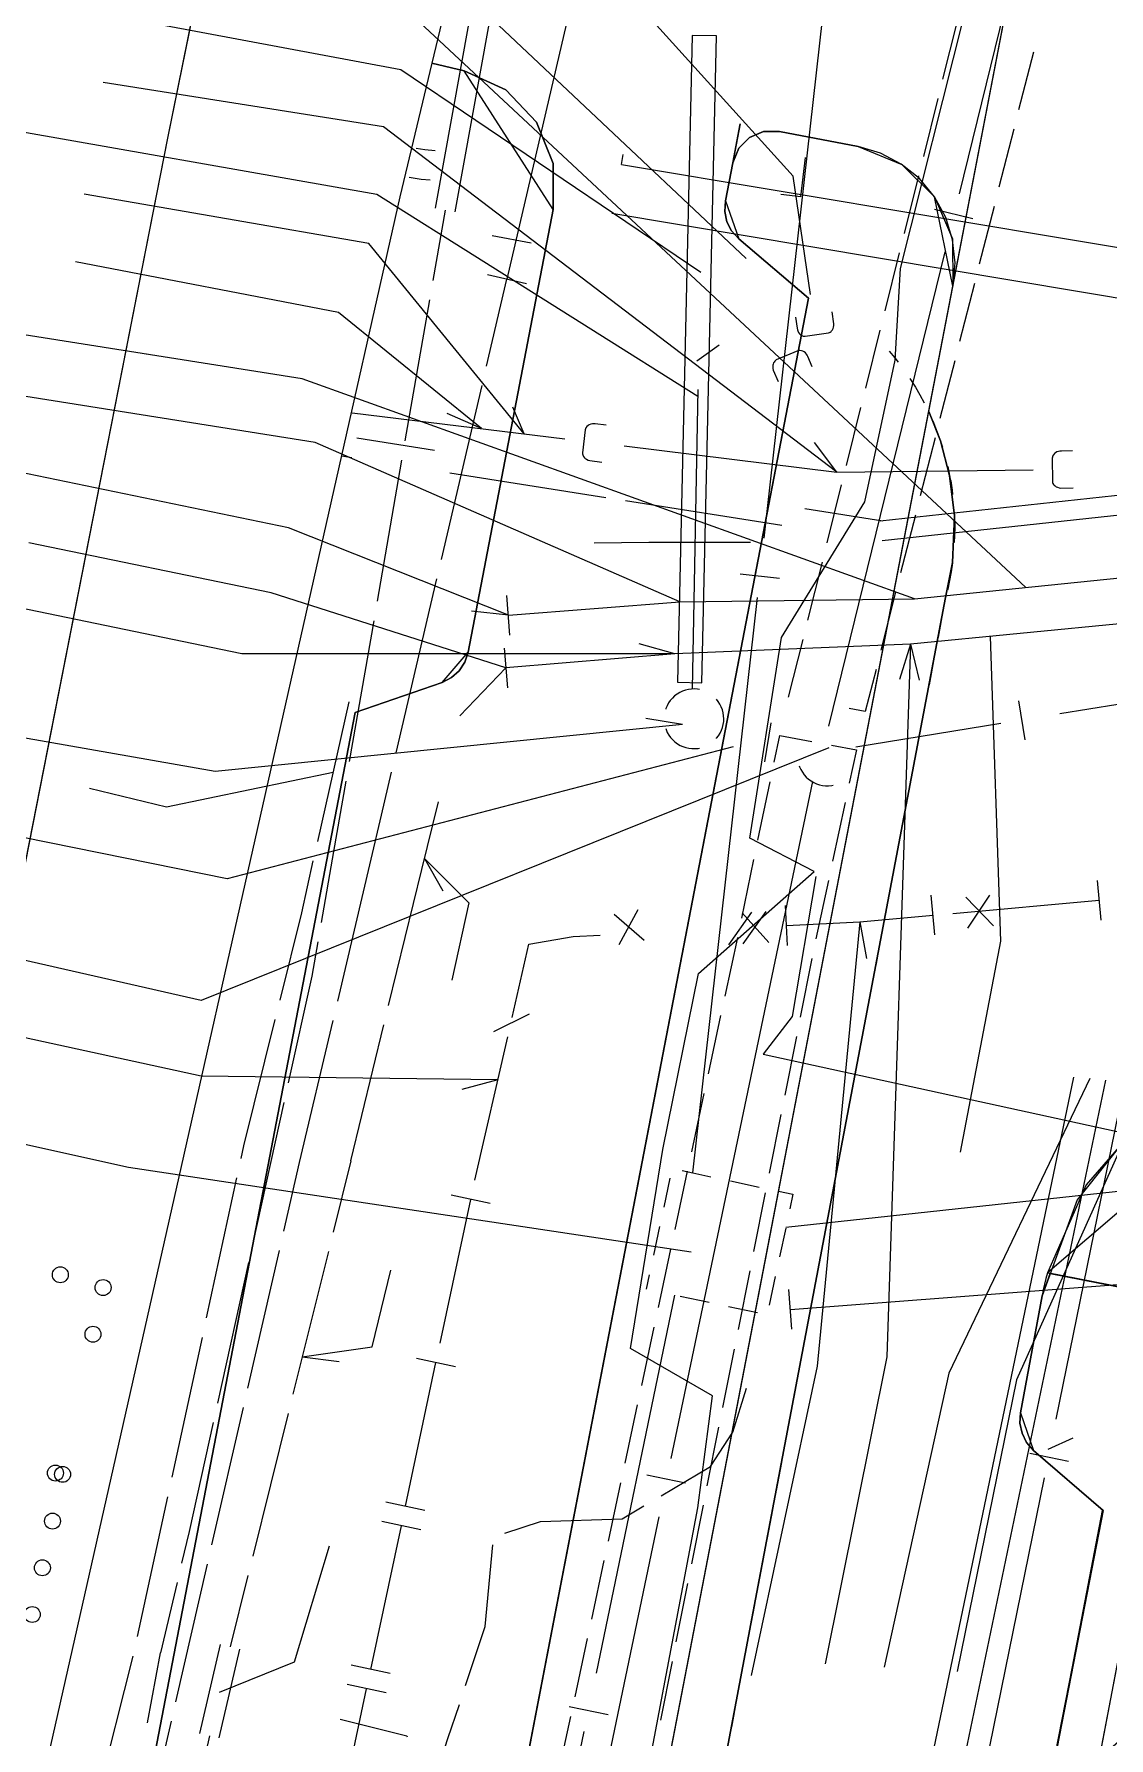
# Model space of a CAD drawing. Header units: metres. Extents: x 3206 to 3701, y 9896 to 11410.
# Drawn here: x 3258.72 to 3285.7, y 10285.08 to 10327.87 of the extents above; entities that cross this region are included whole.
import ezdxf

# ---------------------------------------------------------------- set-up
doc = ezdxf.new("R2010")
doc.units = ezdxf.units.M
for name, color, linetype in [('BOUNDARY', 7, 'Continuous'), ('CURB', 7, 'Continuous'), ('ELECTR_CABLE', 7, 'Continuous'), ('GAS', 7, 'Continuous'), ('GRASS', 7, 'Continuous'), ('GROUND', 7, 'Continuous'), ('ROAD', 7, 'Continuous'), ('SEWER', 7, 'Continuous'), ('SIDEWALK_PATH', 7, 'Continuous'), ('WATER_PIPELINE', 7, 'Continuous')]:
    doc.layers.add(name, color=color, linetype=linetype)

# ---------------------------------------------------------------- blocks, each defined once
blk = doc.blocks.new('МОЖЖЕВЕЛЬНИК_СКАЛЬНЫЙ')
blk.add_circle((0, 0), 0.2)

msp = doc.modelspace()

# ---------------------------------------------------------------- linework, layer by layer
at = {"layer": 'BOUNDARY'}
msp.add_lwpolyline([(3253.023, 9915.673), (3233.596, 10020.109), (3233.041, 10027.227), (3225.675, 10139.955), (3262.083, 10325.257), (3335.841, 10689.444), (3351.098, 10763.684), (3367.768, 10831.231), (3377.814, 10869.112), (3520.394, 11207.447), (3551.174, 11273.829), (3554.005, 11279.367), (3611.719, 11390.174), (3639.436, 11373.131), (3680.635, 11298.581), (3281.247, 9920.202)], close=True, dxfattribs=at)
at = {"layer": 'CURB'}
for points in [[(3268.708, 10327.143), (3269.515, 10326.948)], [(3271.755, 10323.466), (3269.515, 10326.948)], [(3279.404, 10325.048), (3277.429, 10325.427)], [(3276.258, 10324.635), (3276.074, 10323.679)], [(3271.755, 10323.466), (3269.617, 10312.347)], [(3276.074, 10323.679), (3276.408, 10322.727)], [(3281.784, 10321.536), (3281.321, 10323.785)], [(3276.408, 10322.727), (3278.158, 10321.242)], [(3281.691, 10321.053), (3281.784, 10321.536)], [(3278.158, 10321.242), (3274.473, 10302.093)], [(3280.188, 10319.907), (3280.328, 10319.738), (3280.412, 10319.631)], [(3280.703, 10319.224), (3280.721, 10319.197), (3280.841, 10319.006), (3280.956, 10318.81), (3281.063, 10318.612)], [(3281.277, 10318.16), (3281.35, 10317.983), (3281.432, 10317.767), (3281.506, 10317.548), (3281.522, 10317.493)], [(3278.044, 10302.1), (3280.084, 10312.698), (3280.831, 10316.58), (3280.936, 10317.125)], [(3281.653, 10317.01), (3281.684, 10316.875), (3281.719, 10316.691), (3281.728, 10316.647), (3281.764, 10316.418), (3281.777, 10316.311)], [(3281.82, 10315.813), (3281.825, 10315.727), (3281.83, 10315.498), (3281.827, 10315.269), (3281.819, 10315.102)], [(3281.774, 10314.604), (3281.772, 10314.591), (3281.739, 10314.369), (3281.7, 10314.15), (3281.653, 10313.933), (3281.646, 10313.905)], [(3281.542, 10313.416), (3281.412, 10312.729), (3281.41, 10312.717)], [(3268.962, 10311.591), (3269.617, 10312.347)], [(3281.316, 10312.226), (3281.184, 10311.528)], [(3268.962, 10311.591), (3266.78, 10310.835)], [(3281.09, 10311.036), (3280.957, 10310.338)], [(3266.78, 10310.835), (3251.482, 10231.291)], [(3280.864, 10309.847), (3280.731, 10309.148)], [(3280.638, 10308.657), (3280.505, 10307.958)], [(3280.412, 10307.467), (3280.279, 10306.769)], [(3280.186, 10306.277), (3280.053, 10305.579)], [(3279.96, 10305.088), (3279.854, 10304.532), (3279.827, 10304.389)], [(3279.734, 10303.898), (3279.601, 10303.199)], [(3279.508, 10302.708), (3279.375, 10302.009)], [(3291.006, 10302.63), (3284.156, 10296.761)], [(3274.473, 10302.093), (3262.308, 10238.875)], [(3277.289, 10298.177), (3278.044, 10302.1)], [(3279.282, 10301.518), (3279.149, 10300.82)], [(3279.056, 10300.328), (3278.993, 10300), (3278.923, 10299.63)], [(3278.83, 10299.139), (3278.697, 10298.44)], [(3264.625, 10232.382), (3277.289, 10298.177)], [(3278.604, 10297.949), (3278.471, 10297.25)], [(3278.378, 10296.759), (3278.3, 10296.35), (3278.245, 10296.06)], [(3284.024, 10296.189), (3283.481, 10293.249)], [(3278.153, 10295.569), (3278.1, 10295.291), (3278.021, 10294.87)], [(3277.928, 10294.379), (3277.796, 10293.68)], [(3277.703, 10293.189), (3277.571, 10292.49)], [(3283.481, 10293.249), (3283.808, 10292.305)], [(3283.808, 10292.305), (3285.554, 10290.793)], [(3277.479, 10291.999), (3277.347, 10291.3)], [(3277.254, 10290.809), (3277.122, 10290.11)], [(3285.533, 10290.797), (3281.858, 10271.654)], [(3277.029, 10289.619), (3276.897, 10288.92)], [(3276.805, 10288.429), (3276.673, 10287.73)], [(3276.58, 10287.239), (3276.448, 10286.54)], [(3276.355, 10286.049), (3276.224, 10285.35)]]:
    msp.add_lwpolyline(points, dxfattribs=at)
at = {"layer": 'ELECTR_CABLE'}
for points in [[(3269.284, 10258.405), (3270.745, 10266.554), (3272.325, 10274.718), (3275.38, 10290.86), (3275.753, 10293.674), (3273.694, 10294.865), (3274.506, 10299.861), (3275.401, 10304.281), (3278.3, 10306.84), (3276.686, 10307.682), (3277.486, 10312.72), (3279.572, 10316.124), (3280.331, 10319.685), (3280.465, 10321.985), (3283.667, 10334.682), (3283.088, 10336.246), (3284.444, 10341.413), (3287.85, 10361.475), (3289.304, 10364.338), (3291.481, 10378.872), (3294.864, 10393.845), (3294.918, 10393.838)], [(3270.897, 10335.148), (3268.794, 10323.496)], [(3271.389, 10335.06), (3269.286, 10323.408)], [(3273.327, 10333.467), (3270.592, 10321.718)], [(3283.607, 10313.977), (3268.283, 10328.276), (3262.954, 10329.122)], [(3268.791, 10324.94), (3268.531, 10324.966), (3268.317, 10324.998)], [(3273.463, 10324.597), (3273.51, 10324.843)], [(3273.463, 10324.597), (3296.903, 10320.674)], [(3268.668, 10324.198), (3268.439, 10324.221), (3268.14, 10324.266)], [(3269.04, 10323.452), (3268.733, 10321.685)], [(3273.227, 10323.369), (3296.697, 10319.442)], [(3270.219, 10322.815), (3271.201, 10322.625)], [(3270.081, 10319.533), (3270.592, 10321.718)], [(3270.105, 10321.831), (3271.079, 10321.605)], [(3268.647, 10321.192), (3268.033, 10317.658)], [(3280.819, 10313.692), (3265.456, 10319.211), (3257.619, 10320.455)], [(3274.929, 10313.611), (3265.781, 10317.612), (3257.936, 10318.857)], [(3268.946, 10314.677), (3269.967, 10319.047)], [(3268.776, 10317.413), (3266.824, 10317.721)], [(3270.629, 10313.275), (3265.107, 10315.472), (3257.334, 10317.078)], [(3266.448, 10317.282), (3266.701, 10317.234)], [(3267.947, 10317.166), (3267.333, 10313.632)], [(3273.075, 10316.228), (3269.155, 10316.847)], [(3291.721, 10316.912), (3279.956, 10315.64)], [(3277.49, 10315.531), (3273.569, 10316.15)], [(3291.775, 10316.414), (3280.01, 10315.142)], [(3280.022, 10315.638), (3278.069, 10315.946)], [(3270.566, 10311.954), (3264.674, 10313.839), (3258.595, 10315.096)], [(3276.704, 10315.1), (3274.152, 10315.1), (3272.782, 10315.088)], [(3267.81, 10309.822), (3268.832, 10314.191)], [(3270.629, 10313.275), (3274.929, 10313.611), (3280.819, 10313.692), (3286.384, 10314.261), (3291.953, 10313.642), (3292.218, 10313.672)], [(3274.808, 10312.31), (3263.941, 10312.307), (3256.122, 10313.925)], [(3270.668, 10312.777), (3270.59, 10313.773)], [(3270.629, 10313.275), (3269.7, 10313.375)], [(3267.247, 10313.139), (3266.633, 10309.605)], [(3292.385, 10312.758), (3286.221, 10313.083), (3280.72, 10312.55), (3274.808, 10312.31), (3270.566, 10311.954)], [(3282.721, 10312.744), (3282.978, 10305.088), (3281.963, 10299.789)], [(3270.524, 10312.452), (3270.608, 10311.456)], [(3274.808, 10312.31), (3273.908, 10312.56)], [(3280.72, 10312.55), (3280.124, 10294.654), (3278.582, 10286.941)], [(3280.72, 10312.55), (3280.44, 10311.659)], [(3280.72, 10312.55), (3280.94, 10311.642)], [(3270.566, 10311.954), (3269.41, 10310.75)], [(3265.842, 10307.595), (3266.634, 10311.101)], [(3266.233, 10309.324), (3262.045, 10308.456), (3260.117, 10308.926)], [(3267.188, 10307.149), (3267.444, 10308.256), (3267.696, 10309.335)], [(3266.547, 10309.112), (3266.24, 10307.345)], [(3268.452, 10306.888), (3268.873, 10308.587)], [(3266.24, 10307.345), (3265.928, 10305.564)], [(3268.522, 10307.17), (3269.638, 10306.052), (3269.211, 10304.114)], [(3268.522, 10307.17), (3268.981, 10306.356)], [(3264.897, 10303.611), (3265.441, 10305.805), (3265.732, 10307.107)], [(3266.346, 10303.585), (3267.188, 10307.149)], [(3267.623, 10303.474), (3268.452, 10306.888)], [(3278.34, 10306.715), (3277.75, 10303.197), (3277.022, 10302.254), (3287.365, 10299.994), (3296.5, 10300.486), (3298.012, 10302.466)], [(3265.842, 10305.071), (3265.692, 10304.211), (3265.1, 10301.531)], [(3263.921, 10299.634), (3263.99, 10299.953), (3264.777, 10303.125)], [(3265.389, 10299.533), (3266.231, 10303.098)], [(3266.677, 10299.574), (3267.505, 10302.988)], [(3264.992, 10301.043), (3264.212, 10297.51)], [(3264.993, 10297.807), (3265.389, 10299.533)], [(3266.677, 10299.574), (3266.232, 10297.783)], [(3263.054, 10295.632), (3263.815, 10299.145)], [(3264.104, 10297.022), (3263.324, 10293.489)], [(3264.09, 10293.869), (3264.882, 10297.32)], [(3266.111, 10297.297), (3265.221, 10293.715)], [(3265.455, 10294.655), (3267.208, 10294.903), (3267.679, 10296.83)], [(3277.704, 10295.846), (3288.54, 10296.673)], [(3277.742, 10295.347), (3277.666, 10296.345)], [(3262.187, 10291.63), (3262.948, 10295.143)], [(3265.455, 10294.655), (3266.381, 10294.533)], [(3274.458, 10291.167), (3275.698, 10291.903), (3276.26, 10292.759), (3276.607, 10293.863)], [(3263.187, 10289.93), (3263.978, 10293.382)], [(3265.1, 10293.229), (3264.21, 10289.647)], [(3263.216, 10293.001), (3262.613, 10290.271), (3262.426, 10289.47)], [(3261.32, 10287.627), (3262.081, 10291.141)], [(3270.541, 10290.227), (3271.435, 10290.517), (3273.481, 10290.586), (3274.028, 10290.911)], [(3263.381, 10286.233), (3265.26, 10286.995), (3266.134, 10289.91)], [(3269.555, 10286.402), (3270.048, 10287.881), (3270.238, 10289.936)], [(3262.284, 10285.992), (3263.075, 10289.443)], [(3262.312, 10288.983), (3261.9, 10287.222)], [(3264.089, 10289.161), (3263.644, 10287.37)], [(3260.335, 10283.653), (3261.213, 10287.135), (3261.214, 10287.139)], [(3261.573, 10285.466), (3261.9, 10287.222)], [(3262.885, 10285.196), (3263.4, 10287.426)], [(3263.373, 10285.084), (3263.888, 10287.314)], [(3268.835, 10284.205), (3269.112, 10285.072), (3269.397, 10285.927)], [(3261.381, 10282.053), (3262.172, 10285.505)], [(3266.403, 10285.557), (3268.075, 10285.134), (3268.091, 10285.114)], [(3263.129, 10285.14), (3262.7, 10283.236)]]:
    msp.add_lwpolyline(points, dxfattribs=at)
at = {"layer": 'GAS'}
for points in [[(3285.501, 10305.622), (3285.411, 10306.618)], [(3270.364, 10301.606), (3262.92, 10301.705), (3243.437, 10305.942)], [(3277.634, 10304.986), (3277.583, 10305.984)], [(3281.331, 10305.247), (3281.241, 10306.243)], [(3281.784, 10305.79), (3285.456, 10306.12)], [(3282.105, 10306.194), (3282.8, 10305.474)], [(3282.702, 10306.25), (3282.153, 10305.414)], [(3273.285, 10305.771), (3274.039, 10305.113)], [(3273.876, 10305.877), (3273.399, 10304.998)], [(3276.733, 10305.817), (3276.152, 10305.003)], [(3276.494, 10305.802), (3277.161, 10305.057)], [(3277.093, 10305.835), (3276.512, 10305.021)], [(3279.45, 10305.58), (3278.376, 10294.42), (3276.718, 10286.652)], [(3277.609, 10305.485), (3279.45, 10305.58)], [(3279.45, 10305.58), (3281.286, 10305.745)], [(3279.45, 10305.58), (3279.613, 10304.66)], [(3270.723, 10303.175), (3271.144, 10305.014), (3272.25, 10305.209), (3272.927, 10305.244)], [(3270.26, 10302.826), (3271.159, 10303.264)], [(3269.789, 10299.093), (3270.612, 10302.688)], [(3270.364, 10301.606), (3269.461, 10301.368)], [(3270.171, 10298.501), (3269.193, 10298.709)], [(3268.915, 10294.998), (3269.682, 10298.605)], [(3268.045, 10290.902), (3268.811, 10294.509)], [(3269.3, 10294.405), (3268.322, 10294.613)], [(3268.534, 10290.798), (3267.555, 10291.006)], [(3268.43, 10290.309), (3267.451, 10290.517)], [(3267.174, 10286.806), (3267.941, 10290.413)], [(3267.663, 10286.702), (3266.685, 10286.91)], [(3266.303, 10282.71), (3267.07, 10286.317)], [(3267.559, 10286.213), (3266.581, 10286.421)]]:
    msp.add_lwpolyline(points, dxfattribs=at)
at = {"layer": 'GRASS'}
msp.add_lwpolyline([(3285.554, 10290.793), (3283.644, 10280.973), (3284.726, 10280.735), (3287.664, 10296.076), (3284.156, 10296.761), (3284.119, 10296.619), (3284.085, 10296.476), (3284.053, 10296.333), (3284.024, 10296.189), (3283.481, 10293.249), (3283.466, 10292.987), (3283.518, 10292.733), (3283.634, 10292.502), (3283.808, 10292.305)], close=True, dxfattribs=at)
msp.add_lwpolyline([(3285.275, 10283.602), (3286.345, 10289.187), (3286.57, 10289.098), (3286.806, 10289.084), (3287.035, 10289.144), (3287.238, 10289.276), (3287.388, 10289.466), (3287.468, 10289.689), (3287.476, 10289.925), (3287.406, 10290.157), (3287.267, 10290.356), (3287.076, 10290.496), (3286.852, 10290.57), (3286.61, 10290.57), (3287.664, 10296.076), (3287.817, 10296.046), (3288.367, 10295.818), (3288.773, 10295.411), (3288.997, 10294.882), (3289.001, 10294.286), (3286.44, 10281.173)], dxfattribs=at)
at = {"layer": 'GROUND'}
msp.add_lwpolyline([(3236.498, 10195.038), (3262.083, 10325.257), (3278.154, 10404.607), (3281.737, 10403.771), (3282.796, 10403.294), (3283.572, 10402.483), (3283.997, 10401.444), (3284.002, 10400.283), (3283.844, 10399.465), (3283.884, 10399.427), (3283.808, 10399.278), (3283.603, 10398.413), (3283.092, 10398.529), (3270.339, 10333.95), (3268.708, 10327.143), (3267.903, 10323.781), (3262.36, 10299.171), (3254.085, 10262.525), (3249.157, 10243.577)], dxfattribs=at)
msp.add_lwpolyline([(3288.997, 10294.882), (3289.001, 10294.286), (3287.443, 10286.311), (3284.099, 10283.371), (3285.554, 10290.793), (3283.808, 10292.305), (3283.634, 10292.502), (3283.518, 10292.733), (3283.466, 10292.987), (3283.481, 10293.249), (3284.024, 10296.189), (3284.228, 10296.747), (3287.817, 10296.046), (3288.367, 10295.818), (3288.773, 10295.411)], close=True, dxfattribs=at)
at = {"layer": 'ROAD'}
for points in [[(3274.63, 10276.91), (3276.739, 10288.079), (3281.6, 10313.72), (3281.773, 10314.597), (3281.823, 10315.77), (3281.702, 10316.783), (3281.469, 10317.657), (3281.18, 10318.395), (3284.449, 10335.41)], [(3268.664, 10271.907), (3278.158, 10321.242), (3276.408, 10322.727), (3276.231, 10322.925), (3276.112, 10323.158), (3276.059, 10323.414), (3276.074, 10323.679), (3276.258, 10324.635), (3276.409, 10325.002), (3276.679, 10325.273), (3277.032, 10325.424), (3277.429, 10325.427), (3279.404, 10325.048), (3280.506, 10324.596), (3281.321, 10323.785), (3281.772, 10322.727), (3281.784, 10321.536), (3284.242, 10334.328)], [(3270.339, 10333.95), (3268.708, 10327.143), (3269.515, 10326.948), (3270.564, 10326.466), (3271.332, 10325.655), (3271.751, 10324.62), (3271.755, 10323.466), (3269.617, 10312.347), (3269.533, 10312.098), (3269.391, 10311.882), (3269.197, 10311.71), (3268.962, 10311.591), (3266.78, 10310.835), (3259.682, 10273.927)], [(3286.456, 10300.558), (3284.904, 10298.596), (3284.024, 10296.189), (3283.481, 10293.249), (3283.466, 10292.987), (3283.518, 10292.733), (3283.634, 10292.502), (3283.808, 10292.305), (3285.554, 10290.793), (3281.804, 10271.665)]]:
    msp.add_lwpolyline(points, dxfattribs=at)
msp.add_lwpolyline([(3281.18, 10318.395), (3281.469, 10317.657), (3281.702, 10316.783), (3281.823, 10315.77), (3281.773, 10314.597), (3281.6, 10313.72), (3276.739, 10288.079), (3274.63, 10276.91), (3273.323, 10269.856), (3269.118, 10247.737), (3266.318, 10233.093), (3264.625, 10232.382)], close=True, dxfattribs=at)
at = {"layer": 'SEWER'}
for points in [[(3284.859, 10335.767), (3281.941, 10323.858)], [(3277.774, 10324.305), (3268.772, 10334.262), (3261.731, 10335.379)], [(3276.595, 10322.238), (3268.216, 10330.141), (3261.175, 10331.259)], [(3275.454, 10321.879), (3267.928, 10326.972), (3258.936, 10328.655)], [(3281.534, 10326.739), (3281.897, 10328.194)], [(3275.481, 10311.58), (3275.849, 10327.822), (3275.239, 10327.836), (3274.871, 10311.593), (3275.481, 10311.58)], [(3283.805, 10327.419), (3283.434, 10325.966)], [(3278.871, 10316.872), (3267.496, 10325.54), (3260.461, 10326.656)], [(3281.05, 10324.798), (3281.413, 10326.253)], [(3275.384, 10318.769), (3267.329, 10323.841), (3257.338, 10325.603)], [(3283.311, 10325.481), (3282.94, 10324.027)], [(3277.971, 10323.786), (3278.081, 10324.768)], [(3278.213, 10321.33), (3277.774, 10324.305)], [(3280.565, 10322.858), (3280.929, 10324.313)], [(3271.025, 10317.833), (3267.129, 10322.608), (3259.985, 10323.846)], [(3277.971, 10323.786), (3277.466, 10323.842)], [(3282.285, 10323.229), (3281.323, 10323.465)], [(3282.817, 10323.543), (3282.446, 10322.089)], [(3269.95, 10317.965), (3266.364, 10320.876), (3259.762, 10322.153)], [(3281.584, 10322.401), (3278.665, 10310.492)], [(3280.081, 10320.917), (3280.444, 10322.373)], [(3282.323, 10321.605), (3281.953, 10320.151)], [(3277.831, 10320.758), (3277.872, 10320.483), (3277.88, 10320.445), (3277.891, 10320.417), (3277.908, 10320.377), (3277.932, 10320.344), (3277.956, 10320.32), (3277.989, 10320.299), (3278.024, 10320.283), (3278.052, 10320.28), (3278.08, 10320.28), (3278.659, 10320.365), (3278.683, 10320.374), (3278.703, 10320.383), (3278.726, 10320.401), (3278.741, 10320.419), (3278.761, 10320.445), (3278.778, 10320.473), (3278.786, 10320.507), (3278.796, 10320.555), (3278.795, 10320.592), (3278.75, 10320.898)], [(3279.597, 10318.977), (3279.96, 10320.432)], [(3275.353, 10319.663), (3275.915, 10320.062)], [(3278.251, 10319.515), (3278.143, 10319.77), (3278.125, 10319.805), (3278.107, 10319.83), (3278.081, 10319.864), (3278.049, 10319.89), (3278.02, 10319.908), (3277.982, 10319.919), (3277.945, 10319.926), (3277.917, 10319.921), (3277.89, 10319.915), (3277.351, 10319.686), (3277.33, 10319.672), (3277.313, 10319.658), (3277.295, 10319.635), (3277.285, 10319.613), (3277.273, 10319.583), (3277.263, 10319.552), (3277.263, 10319.517), (3277.266, 10319.468), (3277.277, 10319.433), (3277.398, 10319.148)], [(3281.829, 10319.667), (3281.459, 10318.213)], [(3275.247, 10311.424), (3275.388, 10318.943)], [(3266.709, 10318.362), (3272.046, 10317.708)], [(3269.95, 10317.965), (3269.093, 10318.338)], [(3271.025, 10317.833), (3270.737, 10318.502)], [(3279.112, 10317.036), (3279.476, 10318.492)], [(3273.084, 10318.046), (3272.808, 10318.079), (3272.769, 10318.082), (3272.739, 10318.079), (3272.696, 10318.072), (3272.658, 10318.058), (3272.628, 10318.041), (3272.599, 10318.015), (3272.575, 10317.985), (3272.565, 10317.959), (3272.557, 10317.932), (3272.486, 10317.352), (3272.487, 10317.326), (3272.492, 10317.305), (3272.502, 10317.278), (3272.516, 10317.258), (3272.536, 10317.232), (3272.558, 10317.209), (3272.589, 10317.191), (3272.632, 10317.17), (3272.668, 10317.16), (3272.975, 10317.123)], [(3273.535, 10317.526), (3278.871, 10316.872)], [(3278.871, 10316.872), (3278.307, 10317.616)], [(3281.335, 10317.729), (3280.965, 10316.275)], [(3284.783, 10317.401), (3284.506, 10317.398), (3284.467, 10317.395), (3284.437, 10317.388), (3284.396, 10317.376), (3284.359, 10317.357), (3284.332, 10317.337), (3284.307, 10317.306), (3284.287, 10317.274), (3284.28, 10317.246), (3284.276, 10317.219), (3284.283, 10316.634), (3284.287, 10316.609), (3284.295, 10316.588), (3284.309, 10316.563), (3284.325, 10316.545), (3284.348, 10316.522), (3284.374, 10316.502), (3284.406, 10316.489), (3284.452, 10316.473), (3284.489, 10316.469), (3284.798, 10316.472)], [(3278.871, 10316.872), (3283.799, 10316.929)], [(3278.628, 10315.096), (3278.991, 10316.551)], [(3280.841, 10315.791), (3280.471, 10314.337)], [(3278.144, 10313.155), (3278.507, 10314.611)], [(3280.347, 10313.853), (3279.977, 10312.399)], [(3277.659, 10311.215), (3278.023, 10312.67)], [(3279.854, 10311.915), (3279.585, 10310.861), (3279.179, 10310.935)], [(3275.425, 10311.411), (3275.377, 10311.419), (3275.299, 10311.425), (3275.222, 10311.422), (3275.145, 10311.412), (3275.07, 10311.394), (3274.997, 10311.368), (3274.927, 10311.335), (3274.861, 10311.295), (3274.799, 10311.248), (3274.743, 10311.195), (3274.692, 10311.136), (3274.648, 10311.073), (3274.61, 10311.005), (3274.58, 10310.934), (3274.575, 10310.92)], [(3276.033, 10310.675), (3276.029, 10310.752), (3276.017, 10310.829), (3275.998, 10310.904), (3275.97, 10310.976), (3275.936, 10311.045), (3275.894, 10311.111), (3275.85, 10311.166)], [(3283.43, 10311.127), (3283.589, 10310.15)], [(3284.379, 10293.087), (3288.103, 10311.398)], [(3284.467, 10310.806), (3288.103, 10311.398)], [(3274.996, 10310.528), (3263.27, 10309.356), (3255.87, 10310.652)], [(3274.996, 10310.528), (3274.076, 10310.687)], [(3275.85, 10310.184), (3275.854, 10310.189), (3275.901, 10310.25), (3275.942, 10310.316), (3275.975, 10310.386), (3276.002, 10310.459), (3276.02, 10310.534), (3276.031, 10310.611), (3276.033, 10310.675)], [(3274.576, 10310.43), (3274.584, 10310.404), (3274.616, 10310.333), (3274.655, 10310.266), (3274.7, 10310.203), (3274.752, 10310.146), (3274.809, 10310.094), (3274.872, 10310.048), (3274.939, 10310.009), (3275.009, 10309.977), (3275.083, 10309.952), (3275.158, 10309.936), (3275.235, 10309.927), (3275.313, 10309.926), (3275.39, 10309.933), (3275.425, 10309.939)], [(3277.218, 10310.571), (3277.059, 10309.593)], [(3277.3, 10309.586), (3277.439, 10310.254), (3278.243, 10310.106)], [(3279.35, 10309.973), (3282.986, 10310.565)], [(3276.271, 10309.969), (3263.57, 10306.658), (3254.603, 10308.475)], [(3278.668, 10309.95), (3262.92, 10303.603), (3255.587, 10305.265)], [(3278.735, 10310.015), (3279.365, 10309.9), (3279.184, 10309.059)], [(3277.928, 10309.497), (3277.937, 10309.471), (3277.968, 10309.401), (3278.007, 10309.334), (3278.053, 10309.271), (3278.105, 10309.213), (3278.162, 10309.161), (3278.224, 10309.116), (3278.291, 10309.077), (3278.362, 10309.045), (3278.435, 10309.02), (3278.511, 10309.003), (3278.588, 10308.994), (3278.665, 10308.993), (3278.742, 10309), (3278.777, 10309.007)], [(3278.256, 10309.098), (3274.708, 10292.1)], [(3276.892, 10307.628), (3277.198, 10309.096)], [(3279.08, 10308.57), (3278.766, 10307.103)], [(3276.484, 10305.67), (3276.79, 10307.138)], [(3278.661, 10306.614), (3278.347, 10305.148)], [(3276.068, 10303.714), (3276.382, 10305.18)], [(3278.245, 10304.658), (3277.952, 10303.187)], [(3288.003, 10304.377), (3283.378, 10294.079), (3281.892, 10286.751)], [(3275.649, 10301.758), (3275.963, 10303.225)], [(3277.855, 10302.697), (3277.562, 10301.225)], [(3279.241, 10274.869), (3284.822, 10301.675)], [(3280.02, 10274.684), (3285.624, 10301.605)], [(3285.223, 10301.64), (3281.68, 10294.246), (3280.058, 10286.86)], [(3275.23, 10299.802), (3275.544, 10301.269)], [(3277.465, 10300.735), (3277.172, 10299.264)], [(3274.812, 10297.847), (3275.126, 10299.313)], [(3277.075, 10298.773), (3276.782, 10297.302)], [(3274.393, 10295.891), (3274.707, 10297.358)], [(3276.685, 10296.812), (3276.392, 10295.34)], [(3273.974, 10293.935), (3274.288, 10295.402)], [(3276.295, 10294.85), (3276.002, 10293.379)], [(3273.556, 10291.98), (3273.87, 10293.446)], [(3275.905, 10292.888), (3275.612, 10291.417)], [(3284.176, 10292.331), (3284.802, 10292.622)], [(3283.711, 10292.231), (3284.682, 10292.034)], [(3273.137, 10290.024), (3273.451, 10291.491)], [(3275.074, 10291.484), (3274.105, 10291.686)], [(3280.357, 10273.306), (3284.081, 10291.617)], [(3275.515, 10290.927), (3275.222, 10289.456)], [(3274.402, 10290.632), (3270.854, 10273.634)], [(3272.718, 10288.068), (3273.032, 10289.535)], [(3275.125, 10288.965), (3274.832, 10287.494)], [(3272.3, 10286.113), (3272.614, 10287.579)], [(3274.735, 10287.004), (3274.442, 10285.532)], [(3271.881, 10284.157), (3272.195, 10285.624)]]:
    msp.add_lwpolyline(points, dxfattribs=at)
at = {"layer": 'SIDEWALK_PATH'}
for points in [[(3251.482, 10231.291), (3266.78, 10310.835), (3268.962, 10311.591), (3269.197, 10311.71), (3269.391, 10311.882), (3269.533, 10312.098), (3269.617, 10312.347), (3271.755, 10323.466), (3271.751, 10324.62), (3271.332, 10325.655), (3270.564, 10326.466), (3269.515, 10326.948), (3268.708, 10327.143), (3267.903, 10323.781), (3262.36, 10299.171), (3254.085, 10262.525), (3249.157, 10243.577)], [(3264.625, 10232.382), (3280.831, 10316.58), (3281.784, 10321.536), (3281.837, 10322.124), (3281.776, 10322.706), (3281.603, 10323.265), (3281.321, 10323.785), (3280.943, 10324.239), (3280.488, 10324.607), (3279.97, 10324.88), (3279.404, 10325.048), (3277.429, 10325.427), (3277.032, 10325.424), (3276.679, 10325.273), (3276.409, 10325.002), (3276.258, 10324.634), (3276.447, 10325.616), (3276.074, 10323.679), (3276.059, 10323.414), (3276.112, 10323.158), (3276.231, 10322.925), (3276.408, 10322.727), (3278.158, 10321.242), (3262.308, 10238.875)], [(3285.99, 10278.404), (3289.844, 10296.107), (3287.748, 10296.506), (3288.339, 10299.147), (3288.664, 10299.87), (3289.048, 10300.562), (3289.487, 10301.22), (3289.98, 10301.84), (3290.134, 10301.943), (3290.295, 10302.034), (3290.463, 10302.113), (3290.636, 10302.18), (3292.646, 10302.775), (3291.006, 10302.63), (3288.675, 10302.009), (3286.675, 10300.753), (3285.128, 10298.969), (3284.156, 10296.761), (3287.817, 10296.046), (3288.367, 10295.818), (3288.773, 10295.411), (3288.997, 10294.882), (3289.001, 10294.286), (3286.44, 10281.173)]]:
    msp.add_lwpolyline(points, dxfattribs=at)
at = {"layer": 'WATER_PIPELINE'}
for points in [[(3277.047, 10315.212), (3278.672, 10329.658)], [(3276.445, 10314.315), (3277.436, 10314.203)], [(3275.254, 10299.275), (3276.879, 10313.721)], [(3275.218, 10297.283), (3261.092, 10299.407), (3253.36, 10301.127)], [(3277.593, 10297.913), (3299.296, 10300.261)], [(3274.537, 10298.415), (3274.692, 10299.137)], [(3274.987, 10299.332), (3275.254, 10299.275), (3275.709, 10299.177)], [(3276.198, 10299.072), (3276.92, 10298.917)], [(3277.408, 10298.811), (3277.769, 10298.734), (3277.692, 10298.373)], [(3274.276, 10297.204), (3274.432, 10297.926)], [(3277.587, 10297.884), (3277.431, 10297.162)], [(3274.093, 10296.355), (3274.171, 10296.716)], [(3277.326, 10296.673), (3277.171, 10295.951)], [(3272.835, 10286.711), (3274.808, 10296.201)], [(3275.665, 10296.016), (3274.943, 10296.172)], [(3276.876, 10295.756), (3276.154, 10295.911)], [(3272.153, 10285.874), (3273.13, 10285.671)], [(3270.557, 10275.752), (3272.53, 10285.242)]]:
    msp.add_lwpolyline(points, dxfattribs=at)

# ---------------------------------------------------------------- block references
at = {"layer": 'BUSH'}
for p in [(3259.383, 10296.714), (3260.456, 10296.392), (3260.202, 10295.22), (3259.259, 10291.735), (3259.44, 10291.702), (3259.186, 10290.529), (3258.932, 10289.356), (3258.678, 10288.183)]:
    msp.add_blockref('МОЖЖЕВЕЛЬНИК_СКАЛЬНЫЙ', p, dxfattribs=at)

doc.saveas('drawing.dxf')
